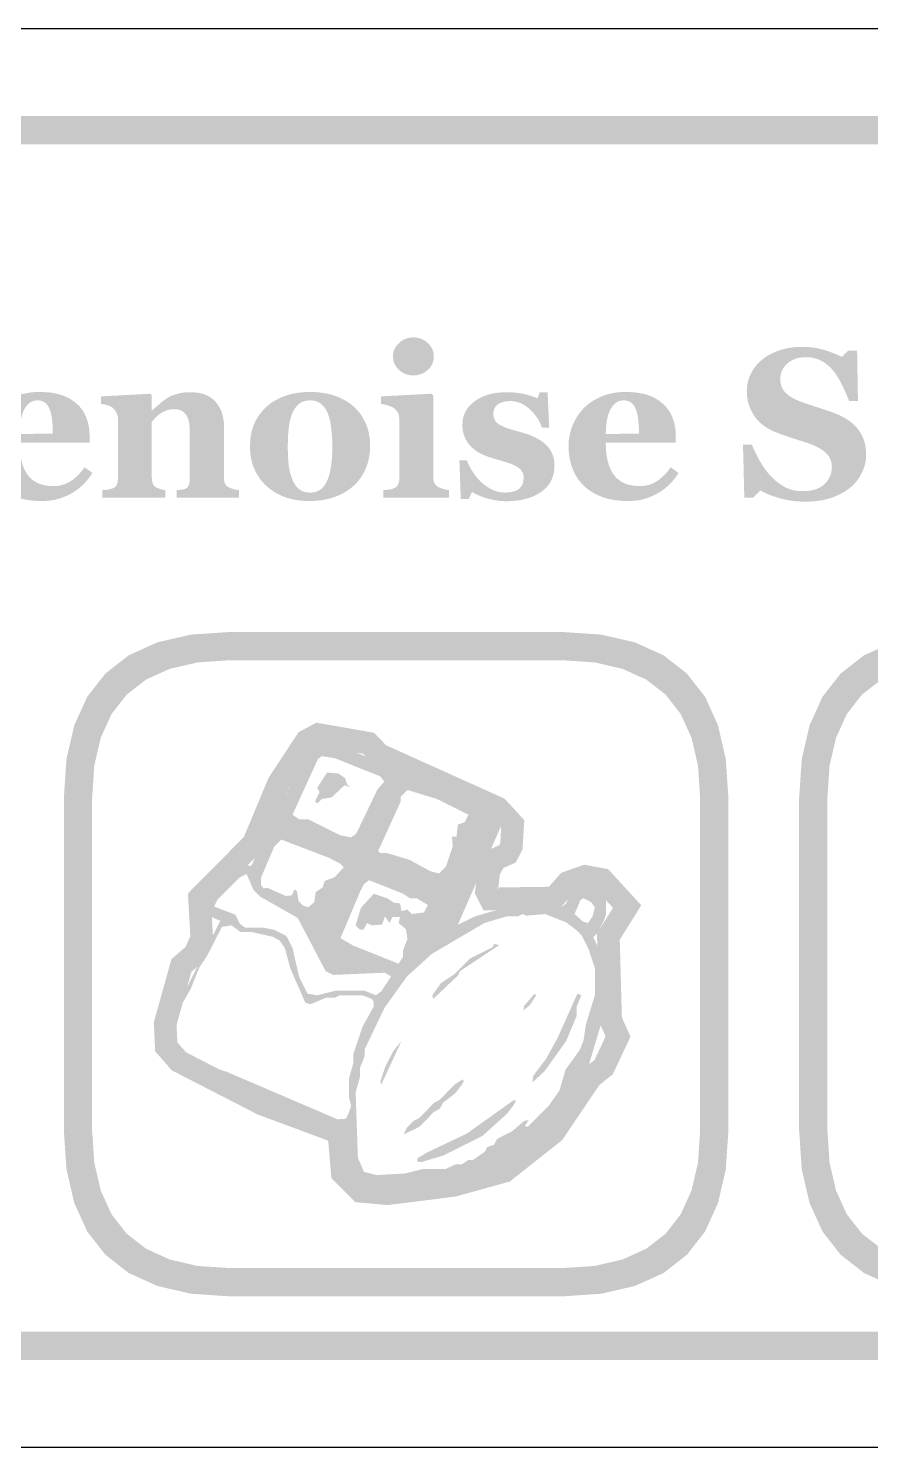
# Model space of a CAD drawing. Header units: millimetres. Extents: x 6 to 594, y 82 to 394.
# Drawn here: x 508.8 to 520.71, y 183.76 to 203.84 of the extents above; entities that cross this region are included whole.
import ezdxf

# ---------------------------------------------------------------- set-up
doc = ezdxf.new("R2010")
doc.units = ezdxf.units.MM
doc.layers.add('CUT', color=1, linetype='Continuous')
doc.layers.add('RASTER', color=7, linetype='Continuous')

msp = doc.modelspace()

# ---------------------------------------------------------------- hatches: boundary and pattern name
at = {"layer": 'RASTER'}
h = msp.add_hatch(color=7, dxfattribs=at)
h.paths.add_polyline_path([(483.2, 200.4), (483.234, 200.916), (483.338, 201.363), (483.509, 201.741), (483.75, 202.05), (484.059, 202.291), (484.438, 202.463), (484.884, 202.566), (485.4, 202.6), (542.6, 202.6), (543.116, 202.566), (543.563, 202.463), (543.941, 202.291), (544.25, 202.05), (544.491, 201.741), (544.662, 201.363), (544.766, 200.916), (544.8, 200.4), (544.8, 187.2), (544.766, 186.684), (544.662, 186.238), (544.491, 185.859), (544.25, 185.55), (543.941, 185.309), (543.563, 185.138), (543.116, 185.034), (542.6, 185), (485.4, 185), (484.884, 185.034), (484.438, 185.138), (484.059, 185.309), (483.75, 185.55), (483.509, 185.859), (483.338, 186.238), (483.234, 186.684), (483.2, 187.2)])
h.paths.add_polyline_path([(483.6, 200.4), (483.6, 187.2), (483.628, 186.778), (483.713, 186.413), (483.853, 186.103), (484.05, 185.85), (484.303, 185.653), (484.613, 185.513), (484.978, 185.428), (485.4, 185.4), (542.6, 185.4), (543.022, 185.428), (543.388, 185.513), (543.697, 185.653), (543.95, 185.85), (544.147, 186.103), (544.287, 186.413), (544.372, 186.778), (544.4, 187.2), (544.4, 200.4), (544.372, 200.822), (544.287, 201.188), (544.147, 201.497), (543.95, 201.75), (543.697, 201.947), (543.388, 202.088), (543.022, 202.172), (542.6, 202.2), (485.4, 202.2), (484.978, 202.172), (484.612, 202.088), (484.303, 201.947), (484.05, 201.75), (483.853, 201.497), (483.713, 201.188), (483.628, 200.822), (483.6, 200.4)])
h = msp.add_hatch(color=7, dxfattribs=at)
h.paths.add_polyline_path([(514.747, 197.2), (513.821, 197.2), (513.821, 197.307), (513.831, 197.308), (513.84, 197.308), (513.85, 197.309), (513.859, 197.31), (513.868, 197.311), (513.878, 197.312), (513.887, 197.313), (513.896, 197.314), (513.905, 197.315), (513.914, 197.317), (513.922, 197.318), (513.93, 197.32), (513.938, 197.322), (513.945, 197.324), (513.952, 197.326), (513.959, 197.329), (513.97, 197.334), (513.981, 197.339), (513.99, 197.344), (513.999, 197.35), (514.007, 197.357), (514.014, 197.364), (514.02, 197.371), (514.025, 197.379), (514.029, 197.388), (514.033, 197.397), (514.037, 197.407), (514.039, 197.418), (514.041, 197.429), (514.043, 197.441), (514.044, 197.453), (514.044, 197.467), (514.044, 198.319), (514.044, 198.332), (514.042, 198.344), (514.041, 198.356), (514.038, 198.367), (514.035, 198.378), (514.031, 198.389), (514.026, 198.399), (514.021, 198.409), (514.014, 198.419), (514.008, 198.428), (514.001, 198.436), (513.994, 198.444), (513.987, 198.452), (513.979, 198.459), (513.971, 198.465), (513.962, 198.471), (513.955, 198.476), (513.947, 198.48), (513.938, 198.484), (513.929, 198.489), (513.918, 198.493), (513.907, 198.497), (513.895, 198.501), (513.882, 198.505), (513.869, 198.509), (513.856, 198.513), (513.843, 198.516), (513.831, 198.518), (513.819, 198.521), (513.807, 198.523), (513.796, 198.524), (513.785, 198.526), (513.785, 198.633), (514.502, 198.671), (514.524, 198.649), (514.524, 197.486), (514.525, 197.473), (514.526, 197.461), (514.528, 197.449), (514.53, 197.438), (514.533, 197.428), (514.537, 197.417), (514.541, 197.408), (514.546, 197.398), (514.552, 197.39), (514.559, 197.382), (514.566, 197.374), (514.573, 197.367), (514.581, 197.361), (514.59, 197.355), (514.599, 197.35), (514.609, 197.345), (514.617, 197.342), (514.624, 197.339), (514.632, 197.336), (514.64, 197.333), (514.648, 197.33), (514.657, 197.327), (514.665, 197.324), (514.674, 197.322), (514.683, 197.319), (514.692, 197.317), (514.701, 197.315), (514.71, 197.313), (514.719, 197.311), (514.728, 197.309), (514.738, 197.308), (514.747, 197.307)])
h.paths.add_polyline_path([(514.533, 199.198), (514.532, 199.171), (514.528, 199.144), (514.521, 199.119), (514.512, 199.095), (514.5, 199.072), (514.485, 199.05), (514.468, 199.028), (514.448, 199.008), (514.426, 198.99), (514.403, 198.974), (514.379, 198.961), (514.354, 198.95), (514.328, 198.941), (514.301, 198.935), (514.273, 198.931), (514.245, 198.93), (514.215, 198.931), (514.187, 198.935), (514.16, 198.941), (514.134, 198.95), (514.109, 198.961), (514.085, 198.974), (514.062, 198.99), (514.04, 199.008), (514.02, 199.028), (514.003, 199.05), (513.988, 199.072), (513.976, 199.095), (513.967, 199.119), (513.96, 199.144), (513.956, 199.171), (513.955, 199.198), (513.956, 199.225), (513.96, 199.252), (513.967, 199.277), (513.976, 199.301), (513.988, 199.325), (514.003, 199.347), (514.02, 199.368), (514.04, 199.388), (514.062, 199.407), (514.085, 199.423), (514.109, 199.437), (514.134, 199.448), (514.16, 199.456), (514.187, 199.463), (514.215, 199.466), (514.245, 199.468), (514.274, 199.466), (514.302, 199.463), (514.329, 199.456), (514.355, 199.448), (514.38, 199.437), (514.404, 199.423), (514.426, 199.407), (514.448, 199.388), (514.468, 199.368), (514.485, 199.347), (514.5, 199.325), (514.512, 199.301), (514.521, 199.277), (514.528, 199.252), (514.532, 199.225), (514.533, 199.198)])
for points in [[(519.785, 197.144), (519.737, 197.145), (519.691, 197.147), (519.645, 197.151), (519.601, 197.156), (519.557, 197.163), (519.513, 197.171), (519.471, 197.18), (519.429, 197.191), (519.389, 197.203), (519.35, 197.216), (519.313, 197.229), (519.277, 197.242), (519.243, 197.257), (519.211, 197.271), (519.18, 197.287), (519.15, 197.303), (519.049, 197.2), (518.925, 197.2), (518.906, 197.951), (519.032, 197.951), (519.043, 197.925), (519.054, 197.897), (519.067, 197.87), (519.08, 197.842), (519.094, 197.813), (519.109, 197.784), (519.124, 197.755), (519.14, 197.726), (519.157, 197.697), (519.174, 197.668), (519.192, 197.64), (519.211, 197.613), (519.231, 197.587), (519.251, 197.562), (519.271, 197.537), (519.292, 197.513), (519.315, 197.49), (519.338, 197.467), (519.362, 197.445), (519.387, 197.424), (519.412, 197.405), (519.438, 197.387), (519.465, 197.37), (519.492, 197.354), (519.521, 197.339), (519.55, 197.327), (519.581, 197.316), (519.612, 197.308), (519.645, 197.301), (519.679, 197.296), (519.715, 197.293), (519.751, 197.292), (519.799, 197.294), (519.845, 197.298), (519.887, 197.306), (519.927, 197.317), (519.964, 197.33), (519.997, 197.347), (520.028, 197.367), (520.056, 197.39), (520.081, 197.415), (520.103, 197.442), (520.121, 197.47), (520.136, 197.5), (520.148, 197.531), (520.156, 197.564), (520.161, 197.599), (520.163, 197.635), (520.161, 197.665), (520.157, 197.693), (520.15, 197.721), (520.14, 197.747), (520.127, 197.772), (520.112, 197.796), (520.094, 197.818), (520.073, 197.839), (520.048, 197.86), (520.021, 197.879), (519.991, 197.898), (519.958, 197.916), (519.921, 197.934), (519.882, 197.951), (519.839, 197.967), (519.793, 197.982), (519.763, 197.992), (519.733, 198.002), (519.704, 198.011), (519.675, 198.02), (519.647, 198.029), (519.62, 198.038), (519.593, 198.047), (519.567, 198.055), (519.542, 198.064), (519.516, 198.072), (519.491, 198.081), (519.467, 198.09), (519.443, 198.098), (519.419, 198.107), (519.396, 198.116), (519.373, 198.124), (519.322, 198.146), (519.275, 198.171), (519.231, 198.197), (519.19, 198.226), (519.153, 198.257), (519.119, 198.29), (519.089, 198.325), (519.062, 198.363), (519.038, 198.402), (519.017, 198.443), (519, 198.485), (518.985, 198.528), (518.974, 198.571), (518.966, 198.617), (518.962, 198.663), (518.96, 198.71), (518.961, 198.741), (518.963, 198.77), (518.967, 198.8), (518.973, 198.829), (518.981, 198.859), (518.99, 198.887), (519, 198.916), (519.013, 198.944), (519.027, 198.972), (519.042, 198.999), (519.059, 199.025), (519.078, 199.05), (519.097, 199.075), (519.119, 199.099), (519.142, 199.123), (519.167, 199.145), (519.192, 199.166), (519.218, 199.185), (519.247, 199.204), (519.277, 199.221), (519.309, 199.238), (519.342, 199.253), (519.377, 199.268), (519.414, 199.282), (519.452, 199.294), (519.491, 199.305), (519.531, 199.314), (519.572, 199.321), (519.613, 199.327), (519.655, 199.331), (519.698, 199.333), (519.742, 199.334), (519.785, 199.334), (519.827, 199.331), (519.869, 199.328), (519.91, 199.322), (519.95, 199.316), (519.989, 199.307), (520.028, 199.298), (520.066, 199.287), (520.103, 199.275), (520.137, 199.263), (520.17, 199.251), (520.201, 199.239), (520.229, 199.227), (520.256, 199.215), (520.281, 199.203), (520.303, 199.191), (520.393, 199.279), (520.52, 199.279), (520.532, 198.57), (520.406, 198.57), (520.395, 198.598), (520.383, 198.627), (520.371, 198.656), (520.358, 198.685), (520.345, 198.714), (520.331, 198.744), (520.317, 198.774), (520.302, 198.803), (520.288, 198.832), (520.272, 198.86), (520.257, 198.887), (520.242, 198.913), (520.226, 198.937), (520.21, 198.96), (520.194, 198.981), (520.177, 199.002), (520.159, 199.022), (520.14, 199.042), (520.12, 199.061), (520.1, 199.078), (520.079, 199.095), (520.057, 199.11), (520.035, 199.124), (520.012, 199.137), (519.988, 199.149), (519.963, 199.159), (519.937, 199.168), (519.91, 199.175), (519.882, 199.181), (519.853, 199.185), (519.823, 199.187), (519.792, 199.188), (519.753, 199.186), (519.717, 199.182), (519.681, 199.175), (519.648, 199.165), (519.617, 199.153), (519.587, 199.138), (519.559, 199.119), (519.533, 199.098), (519.51, 199.075), (519.49, 199.051), (519.472, 199.025), (519.458, 198.998), (519.447, 198.97), (519.439, 198.941), (519.435, 198.91), (519.433, 198.877), (519.434, 198.847), (519.439, 198.818), (519.445, 198.79), (519.455, 198.764), (519.467, 198.739), (519.482, 198.716), (519.5, 198.694), (519.52, 198.674), (519.544, 198.654), (519.57, 198.635), (519.599, 198.617), (519.632, 198.599), (519.667, 198.582), (519.706, 198.566), (519.747, 198.55), (519.792, 198.534), (519.819, 198.525), (519.846, 198.516), (519.874, 198.507), (519.901, 198.498), (519.929, 198.489), (519.957, 198.48), (519.985, 198.47), (520.013, 198.461), (520.041, 198.452), (520.068, 198.443), (520.094, 198.434), (520.12, 198.425), (520.144, 198.417), (520.168, 198.408), (520.192, 198.399), (520.214, 198.391), (520.265, 198.369), (520.314, 198.346), (520.359, 198.321), (520.401, 198.293), (520.44, 198.264), (520.475, 198.233), (520.508, 198.2), (520.537, 198.165), (520.563, 198.127), (520.585, 198.088), (520.604, 198.047), (520.62, 198.003), (520.632, 197.957), (520.641, 197.909), (520.646, 197.859), (520.647, 197.806), (520.646, 197.773), (520.644, 197.74), (520.639, 197.707), (520.632, 197.674), (520.623, 197.641), (520.612, 197.609), (520.599, 197.577), (520.584, 197.546), (520.568, 197.515), (520.55, 197.485), (520.531, 197.457), (520.51, 197.43), (520.489, 197.405), (520.465, 197.381), (520.441, 197.358), (520.415, 197.336), (520.385, 197.314), (520.354, 197.293), (520.322, 197.273), (520.288, 197.255), (520.254, 197.237), (520.218, 197.222), (520.181, 197.207), (520.144, 197.194), (520.104, 197.182), (520.063, 197.172), (520.021, 197.164), (519.977, 197.157), (519.931, 197.151), (519.884, 197.147), (519.835, 197.145), (519.785, 197.144)], [(511.778, 197.2), (510.896, 197.2), (510.896, 197.307), (510.903, 197.308), (510.911, 197.308), (510.919, 197.309), (510.927, 197.31), (510.935, 197.311), (510.944, 197.312), (510.954, 197.313), (510.963, 197.314), (510.973, 197.315), (510.982, 197.317), (510.99, 197.318), (510.998, 197.32), (511.005, 197.322), (511.012, 197.324), (511.018, 197.326), (511.023, 197.329), (511.031, 197.333), (511.038, 197.338), (511.044, 197.343), (511.05, 197.349), (511.055, 197.355), (511.06, 197.361), (511.064, 197.368), (511.067, 197.376), (511.07, 197.384), (511.073, 197.393), (511.075, 197.403), (511.077, 197.414), (511.079, 197.426), (511.08, 197.438), (511.08, 197.452), (511.081, 197.467), (511.081, 198.152), (511.08, 198.188), (511.077, 198.222), (511.073, 198.254), (511.067, 198.283), (511.059, 198.31), (511.05, 198.335), (511.039, 198.357), (511.026, 198.377), (511.011, 198.395), (510.995, 198.41), (510.977, 198.423), (510.958, 198.434), (510.937, 198.442), (510.914, 198.448), (510.89, 198.451), (510.864, 198.452), (510.849, 198.452), (510.835, 198.451), (510.821, 198.45), (510.807, 198.448), (510.794, 198.446), (510.78, 198.443), (510.767, 198.439), (510.755, 198.435), (510.742, 198.43), (510.73, 198.425), (510.717, 198.419), (510.705, 198.413), (510.692, 198.407), (510.68, 198.399), (510.668, 198.392), (510.656, 198.384), (510.645, 198.376), (510.636, 198.369), (510.626, 198.361), (510.617, 198.354), (510.609, 198.346), (510.602, 198.339), (510.594, 198.331), (510.588, 198.324), (510.581, 198.316), (510.575, 198.309), (510.57, 198.301), (510.564, 198.295), (510.559, 198.288), (510.554, 198.282), (510.549, 198.275), (510.544, 198.269), (510.544, 197.483), (510.545, 197.47), (510.545, 197.458), (510.546, 197.447), (510.548, 197.436), (510.55, 197.425), (510.553, 197.415), (510.556, 197.406), (510.559, 197.397), (510.563, 197.389), (510.568, 197.381), (510.573, 197.374), (510.578, 197.367), (510.585, 197.361), (510.592, 197.355), (510.599, 197.35), (510.607, 197.345), (510.613, 197.342), (510.62, 197.339), (510.627, 197.336), (510.634, 197.333), (510.641, 197.33), (510.649, 197.327), (510.657, 197.324), (510.666, 197.322), (510.675, 197.319), (510.684, 197.317), (510.692, 197.315), (510.701, 197.313), (510.709, 197.311), (510.718, 197.309), (510.726, 197.308), (510.735, 197.307), (510.735, 197.2), (509.844, 197.2), (509.844, 197.307), (509.853, 197.308), (509.863, 197.309), (509.872, 197.309), (509.881, 197.31), (509.89, 197.311), (509.9, 197.313), (509.909, 197.314), (509.918, 197.315), (509.927, 197.316), (509.936, 197.318), (509.945, 197.319), (509.953, 197.321), (509.961, 197.323), (509.968, 197.325), (509.975, 197.327), (509.982, 197.329), (509.993, 197.333), (510.004, 197.338), (510.013, 197.343), (510.021, 197.349), (510.029, 197.356), (510.036, 197.363), (510.042, 197.371), (510.046, 197.379), (510.051, 197.387), (510.054, 197.397), (510.057, 197.407), (510.06, 197.418), (510.061, 197.429), (510.063, 197.441), (510.064, 197.453), (510.064, 197.467), (510.064, 198.319), (510.064, 198.33), (510.063, 198.342), (510.061, 198.353), (510.058, 198.364), (510.055, 198.375), (510.051, 198.386), (510.046, 198.397), (510.041, 198.408), (510.034, 198.419), (510.028, 198.429), (510.021, 198.439), (510.013, 198.448), (510.006, 198.457), (509.997, 198.465), (509.988, 198.473), (509.979, 198.48), (509.972, 198.485), (509.965, 198.489), (509.957, 198.493), (509.949, 198.496), (509.941, 198.5), (509.932, 198.503), (509.922, 198.507), (509.912, 198.51), (509.902, 198.512), (509.892, 198.515), (509.881, 198.517), (509.87, 198.519), (509.859, 198.521), (509.847, 198.523), (509.836, 198.524), (509.824, 198.526), (509.824, 198.633), (510.522, 198.671), (510.544, 198.649), (510.544, 198.436), (510.55, 198.436), (510.561, 198.446), (510.572, 198.456), (510.584, 198.466), (510.596, 198.477), (510.608, 198.488), (510.622, 198.499), (510.636, 198.512), (510.65, 198.524), (510.664, 198.537), (510.679, 198.549), (510.693, 198.56), (510.706, 198.571), (510.72, 198.581), (510.733, 198.59), (510.746, 198.599), (510.758, 198.608), (510.772, 198.616), (510.788, 198.625), (510.804, 198.633), (510.821, 198.64), (510.839, 198.648), (510.859, 198.655), (510.879, 198.661), (510.9, 198.668), (510.923, 198.674), (510.945, 198.679), (510.968, 198.683), (510.991, 198.686), (511.015, 198.689), (511.039, 198.691), (511.063, 198.692), (511.088, 198.693), (511.146, 198.691), (511.2, 198.684), (511.25, 198.674), (511.297, 198.659), (511.34, 198.64), (511.379, 198.616), (511.414, 198.589), (511.446, 198.557), (511.474, 198.522), (511.498, 198.484), (511.519, 198.443), (511.536, 198.4), (511.549, 198.353), (511.558, 198.304), (511.564, 198.252), (511.565, 198.198), (511.565, 197.48), (511.566, 197.467), (511.566, 197.454), (511.568, 197.442), (511.569, 197.431), (511.572, 197.421), (511.574, 197.411), (511.578, 197.402), (511.582, 197.393), (511.586, 197.386), (511.591, 197.378), (511.598, 197.371), (511.605, 197.364), (511.613, 197.358), (511.621, 197.352), (511.631, 197.347), (511.642, 197.342), (511.648, 197.34), (511.654, 197.337), (511.661, 197.334), (511.668, 197.332), (511.675, 197.329), (511.683, 197.327), (511.691, 197.324), (511.699, 197.322), (511.708, 197.319), (511.717, 197.317), (511.727, 197.315), (511.736, 197.313), (511.746, 197.311), (511.756, 197.309), (511.767, 197.308), (511.778, 197.307)], [(515.56, 197.15), (515.525, 197.151), (515.489, 197.153), (515.454, 197.156), (515.42, 197.161), (515.385, 197.167), (515.351, 197.174), (515.316, 197.182), (515.282, 197.192), (515.25, 197.202), (515.219, 197.213), (515.189, 197.224), (515.162, 197.235), (515.137, 197.246), (515.113, 197.257), (515.092, 197.269), (515.072, 197.281), (515.028, 197.181), (514.914, 197.181), (514.895, 197.727), (515.002, 197.727), (515.008, 197.711), (515.015, 197.693), (515.023, 197.676), (515.031, 197.657), (515.041, 197.638), (515.051, 197.619), (515.063, 197.599), (515.075, 197.579), (515.088, 197.558), (515.102, 197.538), (515.116, 197.519), (515.13, 197.5), (515.145, 197.482), (515.16, 197.464), (515.176, 197.447), (515.192, 197.43), (515.21, 197.414), (515.228, 197.398), (515.247, 197.383), (515.266, 197.369), (515.286, 197.356), (515.307, 197.343), (515.328, 197.33), (515.35, 197.319), (515.372, 197.308), (515.395, 197.299), (515.418, 197.291), (515.442, 197.285), (515.465, 197.28), (515.49, 197.276), (515.514, 197.274), (515.54, 197.273), (515.572, 197.274), (515.602, 197.276), (515.63, 197.281), (515.656, 197.286), (515.68, 197.294), (515.701, 197.302), (515.721, 197.313), (515.738, 197.325), (515.753, 197.339), (515.767, 197.355), (515.778, 197.372), (515.787, 197.391), (515.794, 197.412), (515.799, 197.435), (515.802, 197.459), (515.803, 197.486), (515.803, 197.5), (515.801, 197.514), (515.799, 197.527), (515.796, 197.539), (515.792, 197.551), (515.787, 197.562), (515.781, 197.572), (515.774, 197.582), (515.766, 197.592), (515.758, 197.601), (515.749, 197.609), (515.739, 197.618), (515.729, 197.626), (515.718, 197.634), (515.706, 197.641), (515.693, 197.648), (515.679, 197.655), (515.664, 197.662), (515.649, 197.669), (515.633, 197.675), (515.618, 197.681), (515.601, 197.687), (515.585, 197.693), (515.568, 197.698), (515.551, 197.703), (515.532, 197.709), (515.513, 197.715), (515.492, 197.721), (515.471, 197.727), (515.448, 197.734), (515.425, 197.741), (515.4, 197.748), (515.376, 197.755), (515.352, 197.763), (515.33, 197.77), (515.308, 197.777), (515.287, 197.785), (515.267, 197.792), (515.248, 197.8), (515.23, 197.807), (515.212, 197.815), (515.194, 197.824), (515.176, 197.835), (515.157, 197.846), (515.139, 197.858), (515.12, 197.872), (515.101, 197.886), (515.083, 197.902), (515.066, 197.916), (515.051, 197.932), (515.037, 197.948), (515.023, 197.965), (515.01, 197.982), (514.998, 198.001), (514.987, 198.02), (514.977, 198.039), (514.968, 198.06), (514.96, 198.082), (514.953, 198.104), (514.947, 198.128), (514.943, 198.152), (514.94, 198.178), (514.938, 198.204), (514.938, 198.231), (514.94, 198.282), (514.948, 198.33), (514.962, 198.375), (514.981, 198.418), (515.005, 198.459), (515.035, 198.497), (515.07, 198.532), (515.111, 198.565), (515.156, 198.595), (515.205, 198.621), (515.256, 198.643), (515.312, 198.661), (515.37, 198.675), (515.432, 198.685), (515.497, 198.691), (515.566, 198.693), (515.599, 198.692), (515.631, 198.691), (515.663, 198.689), (515.694, 198.686), (515.724, 198.682), (515.754, 198.677), (515.783, 198.672), (515.811, 198.666), (515.839, 198.659), (515.865, 198.652), (515.89, 198.645), (515.914, 198.637), (515.937, 198.63), (515.959, 198.622), (515.98, 198.614), (516, 198.606), (516.03, 198.693), (516.142, 198.693), (516.165, 198.193), (516.061, 198.193), (516.047, 198.231), (516.031, 198.267), (516.012, 198.302), (515.991, 198.335), (515.968, 198.367), (515.943, 198.398), (515.915, 198.428), (515.885, 198.456), (515.854, 198.482), (515.822, 198.504), (515.789, 198.523), (515.756, 198.539), (515.722, 198.551), (515.688, 198.56), (515.653, 198.565), (515.617, 198.567), (515.59, 198.566), (515.564, 198.564), (515.539, 198.56), (515.516, 198.555), (515.495, 198.548), (515.475, 198.54), (515.457, 198.531), (515.44, 198.52), (515.425, 198.508), (515.412, 198.494), (515.401, 198.48), (515.392, 198.464), (515.385, 198.447), (515.38, 198.429), (515.376, 198.41), (515.375, 198.389), (515.377, 198.363), (515.381, 198.338), (515.389, 198.315), (515.399, 198.294), (515.412, 198.274), (515.429, 198.257), (515.448, 198.242), (515.47, 198.228), (515.495, 198.216), (515.522, 198.204), (515.551, 198.192), (515.583, 198.18), (515.618, 198.168), (515.654, 198.157), (515.693, 198.146), (515.734, 198.135), (515.798, 198.117), (515.857, 198.098), (515.911, 198.077), (515.961, 198.055), (516.007, 198.031), (516.049, 198.006), (516.086, 197.979), (516.118, 197.951), (516.147, 197.921), (516.171, 197.889), (516.192, 197.854), (516.209, 197.818), (516.223, 197.78), (516.232, 197.74), (516.238, 197.698), (516.24, 197.654), (516.237, 197.596), (516.228, 197.541), (516.213, 197.489), (516.193, 197.441), (516.166, 197.396), (516.134, 197.355), (516.096, 197.317), (516.052, 197.282), (516.003, 197.251), (515.95, 197.224), (515.894, 197.202), (515.835, 197.183), (515.771, 197.169), (515.704, 197.158), (515.634, 197.152), (515.56, 197.15)]]:
    msp.add_hatch(color=7, dxfattribs=at).paths.add_polyline_path(points)
h = msp.add_hatch(color=7, dxfattribs=at)
h.paths.add_polyline_path([(509.704, 197.55), (509.69, 197.529), (509.677, 197.509), (509.662, 197.489), (509.647, 197.469), (509.631, 197.449), (509.615, 197.43), (509.598, 197.411), (509.58, 197.393), (509.561, 197.374), (509.542, 197.357), (509.523, 197.34), (509.502, 197.324), (509.481, 197.308), (509.46, 197.294), (509.438, 197.279), (509.415, 197.266), (509.39, 197.252), (509.366, 197.24), (509.341, 197.228), (509.316, 197.217), (509.292, 197.207), (509.267, 197.198), (509.242, 197.189), (509.217, 197.182), (509.191, 197.175), (509.165, 197.169), (509.137, 197.164), (509.109, 197.16), (509.079, 197.157), (509.049, 197.155), (509.018, 197.154), (508.986, 197.153), (508.933, 197.154), (508.881, 197.157), (508.832, 197.162), (508.784, 197.169), (508.738, 197.177), (508.694, 197.188), (508.652, 197.2), (508.612, 197.215), (508.573, 197.231), (508.536, 197.248), (508.501, 197.267), (508.468, 197.287), (508.436, 197.308), (508.406, 197.331), (508.378, 197.355), (508.352, 197.38), (508.327, 197.407), (508.304, 197.435), (508.282, 197.463), (508.262, 197.494), (508.244, 197.525), (508.227, 197.557), (508.212, 197.591), (508.198, 197.626), (508.187, 197.661), (508.176, 197.698), (508.168, 197.735), (508.161, 197.773), (508.155, 197.812), (508.151, 197.851), (508.149, 197.891), (508.148, 197.932), (508.149, 197.97), (508.151, 198.006), (508.156, 198.043), (508.162, 198.079), (508.169, 198.114), (508.179, 198.15), (508.19, 198.184), (508.203, 198.219), (508.217, 198.253), (508.233, 198.285), (508.251, 198.317), (508.269, 198.348), (508.29, 198.378), (508.311, 198.407), (508.334, 198.435), (508.359, 198.463), (508.385, 198.488), (508.412, 198.512), (508.441, 198.535), (508.471, 198.557), (508.504, 198.577), (508.538, 198.596), (508.573, 198.614), (508.61, 198.631), (508.649, 198.646), (508.688, 198.659), (508.729, 198.67), (508.771, 198.679), (508.814, 198.687), (508.858, 198.692), (508.903, 198.695), (508.949, 198.696), (508.999, 198.695), (509.047, 198.692), (509.093, 198.689), (509.136, 198.683), (509.177, 198.676), (509.216, 198.668), (509.252, 198.657), (509.286, 198.646), (509.318, 198.633), (509.349, 198.619), (509.379, 198.603), (509.407, 198.586), (509.433, 198.569), (509.458, 198.55), (509.482, 198.529), (509.504, 198.508), (509.525, 198.487), (509.543, 198.464), (509.561, 198.441), (509.577, 198.417), (509.591, 198.392), (509.604, 198.366), (509.616, 198.339), (509.626, 198.311), (509.635, 198.283), (509.643, 198.254), (509.649, 198.224), (509.655, 198.195), (509.659, 198.165), (509.662, 198.135), (509.663, 198.104), (509.664, 198.073), (509.664, 197.978), (508.674, 197.978), (508.676, 197.905), (508.681, 197.837), (508.69, 197.773), (508.703, 197.713), (508.719, 197.659), (508.739, 197.608), (508.762, 197.562), (508.79, 197.521), (508.821, 197.484), (508.856, 197.452), (508.896, 197.425), (508.939, 197.403), (508.987, 197.386), (509.04, 197.374), (509.096, 197.367), (509.157, 197.364), (509.191, 197.365), (509.224, 197.369), (509.257, 197.375), (509.288, 197.383), (509.318, 197.394), (509.348, 197.406), (509.377, 197.422), (509.405, 197.44), (509.432, 197.459), (509.458, 197.48), (509.483, 197.502), (509.507, 197.525), (509.53, 197.55), (509.551, 197.575), (509.572, 197.602), (509.592, 197.631)])
h.paths.add_polyline_path([(509.144, 198.107), (509.144, 198.129), (509.143, 198.151), (509.143, 198.173), (509.142, 198.196), (509.141, 198.218), (509.139, 198.241), (509.137, 198.264), (509.135, 198.287), (509.133, 198.309), (509.13, 198.331), (509.127, 198.351), (509.123, 198.371), (509.119, 198.389), (509.115, 198.406), (509.11, 198.423), (509.104, 198.438), (509.098, 198.454), (509.091, 198.47), (509.083, 198.485), (509.075, 198.498), (509.066, 198.511), (509.057, 198.522), (509.047, 198.532), (509.036, 198.542), (509.025, 198.55), (509.013, 198.557), (509.001, 198.563), (508.987, 198.568), (508.973, 198.572), (508.959, 198.575), (508.943, 198.576), (508.927, 198.577), (508.9, 198.575), (508.874, 198.57), (508.849, 198.561), (508.826, 198.548), (508.804, 198.532), (508.784, 198.513), (508.765, 198.489), (508.747, 198.463), (508.731, 198.432), (508.717, 198.397), (508.705, 198.358), (508.695, 198.315), (508.687, 198.268), (508.681, 198.216), (508.676, 198.161), (508.674, 198.101)])
h = msp.add_hatch(color=7, dxfattribs=at)
h.paths.add_polyline_path([(513.41, 198.48), (513.436, 198.454), (513.461, 198.427), (513.484, 198.399), (513.505, 198.369), (513.525, 198.338), (513.543, 198.306), (513.56, 198.273), (513.575, 198.239), (513.589, 198.203), (513.6, 198.167), (513.61, 198.13), (513.618, 198.092), (513.624, 198.054), (513.629, 198.014), (513.631, 197.975), (513.632, 197.934), (513.631, 197.894), (513.629, 197.854), (513.624, 197.815), (513.618, 197.776), (513.61, 197.738), (513.601, 197.7), (513.589, 197.663), (513.576, 197.627), (513.561, 197.592), (513.544, 197.557), (513.526, 197.525), (513.507, 197.493), (513.485, 197.463), (513.462, 197.434), (513.437, 197.406), (513.411, 197.38), (513.382, 197.354), (513.35, 197.328), (513.318, 197.305), (513.284, 197.283), (513.249, 197.263), (513.212, 197.244), (513.174, 197.227), (513.135, 197.212), (513.094, 197.198), (513.052, 197.186), (513.008, 197.176), (512.963, 197.168), (512.916, 197.161), (512.868, 197.157), (512.819, 197.154), (512.768, 197.153), (512.724, 197.154), (512.68, 197.156), (512.638, 197.16), (512.596, 197.166), (512.556, 197.173), (512.516, 197.182), (512.477, 197.192), (512.439, 197.204), (512.402, 197.218), (512.366, 197.233), (512.331, 197.25), (512.298, 197.268), (512.265, 197.289), (512.233, 197.31), (512.203, 197.333), (512.173, 197.358), (512.146, 197.383), (512.121, 197.41), (512.096, 197.438), (512.074, 197.468), (512.052, 197.499), (512.033, 197.531), (512.014, 197.565), (511.998, 197.601), (511.982, 197.637), (511.969, 197.675), (511.958, 197.714), (511.949, 197.754), (511.942, 197.794), (511.937, 197.836), (511.934, 197.879), (511.933, 197.924), (511.934, 197.967), (511.937, 198.009), (511.941, 198.05), (511.947, 198.09), (511.955, 198.128), (511.965, 198.165), (511.976, 198.202), (511.99, 198.236), (512.004, 198.27), (512.021, 198.303), (512.04, 198.335), (512.06, 198.366), (512.082, 198.396), (512.106, 198.425), (512.131, 198.453), (512.159, 198.48), (512.187, 198.505), (512.216, 198.529), (512.247, 198.551), (512.28, 198.571), (512.314, 198.59), (512.35, 198.608), (512.387, 198.624), (512.426, 198.639), (512.466, 198.652), (512.508, 198.664), (512.55, 198.674), (512.594, 198.682), (512.639, 198.688), (512.685, 198.692), (512.733, 198.695), (512.781, 198.696), (512.832, 198.695), (512.881, 198.692), (512.928, 198.688), (512.974, 198.682), (513.018, 198.674), (513.061, 198.664), (513.103, 198.652), (513.142, 198.639), (513.181, 198.624), (513.218, 198.608), (513.253, 198.59), (513.287, 198.571), (513.32, 198.551), (513.351, 198.529), (513.381, 198.505), (513.41, 198.48)])
h.paths.add_polyline_path([(513.035, 197.465), (513.042, 197.486), (513.05, 197.508), (513.056, 197.532), (513.063, 197.556), (513.068, 197.581), (513.074, 197.608), (513.078, 197.636), (513.082, 197.664), (513.086, 197.694), (513.089, 197.725), (513.092, 197.758), (513.094, 197.791), (513.095, 197.826), (513.097, 197.862), (513.097, 197.899), (513.098, 197.937), (513.097, 197.963), (513.097, 197.99), (513.096, 198.018), (513.094, 198.047), (513.092, 198.076), (513.089, 198.107), (513.086, 198.139), (513.083, 198.171), (513.079, 198.203), (513.075, 198.234), (513.07, 198.262), (513.065, 198.289), (513.059, 198.314), (513.053, 198.338), (513.046, 198.359), (513.039, 198.379), (513.03, 198.402), (513.02, 198.423), (513.009, 198.443), (512.997, 198.462), (512.985, 198.479), (512.971, 198.495), (512.957, 198.51), (512.942, 198.524), (512.926, 198.537), (512.908, 198.547), (512.89, 198.556), (512.871, 198.564), (512.851, 198.57), (512.83, 198.574), (512.807, 198.576), (512.784, 198.577), (512.759, 198.576), (512.735, 198.573), (512.712, 198.569), (512.691, 198.563), (512.67, 198.555), (512.652, 198.545), (512.634, 198.533), (512.618, 198.52), (512.603, 198.505), (512.589, 198.489), (512.575, 198.472), (512.563, 198.454), (512.551, 198.435), (512.541, 198.415), (512.531, 198.394), (512.522, 198.372), (512.515, 198.351), (512.508, 198.328), (512.502, 198.305), (512.496, 198.281), (512.491, 198.256), (512.487, 198.231), (512.483, 198.204), (512.479, 198.176), (512.477, 198.148), (512.474, 198.12), (512.472, 198.091), (512.471, 198.062), (512.469, 198.033), (512.469, 198.003), (512.468, 197.973), (512.468, 197.943), (512.468, 197.904), (512.468, 197.866), (512.469, 197.831), (512.47, 197.797), (512.472, 197.765), (512.474, 197.734), (512.476, 197.705), (512.478, 197.678), (512.481, 197.652), (512.485, 197.626), (512.49, 197.6), (512.496, 197.573), (512.502, 197.547), (512.51, 197.521), (512.518, 197.494), (512.528, 197.468), (512.537, 197.446), (512.547, 197.425), (512.557, 197.405), (512.569, 197.387), (512.581, 197.369), (512.595, 197.353), (512.609, 197.338), (512.625, 197.325), (512.641, 197.312), (512.658, 197.301), (512.676, 197.292), (512.696, 197.285), (512.716, 197.279), (512.738, 197.275), (512.761, 197.273), (512.784, 197.272), (512.806, 197.273), (512.827, 197.275), (512.847, 197.279), (512.866, 197.284), (512.884, 197.291), (512.902, 197.299), (512.919, 197.309), (512.935, 197.321), (512.95, 197.334), (512.965, 197.348), (512.979, 197.364), (512.991, 197.381), (513.003, 197.4), (513.015, 197.42), (513.025, 197.442), (513.035, 197.465)])
h = msp.add_hatch(color=7, dxfattribs=at)
h.paths.add_polyline_path([(517.995, 197.55), (517.981, 197.529), (517.968, 197.509), (517.953, 197.489), (517.938, 197.469), (517.922, 197.449), (517.906, 197.43), (517.889, 197.411), (517.871, 197.393), (517.852, 197.374), (517.833, 197.357), (517.814, 197.34), (517.793, 197.324), (517.772, 197.308), (517.751, 197.294), (517.729, 197.279), (517.706, 197.266), (517.681, 197.252), (517.657, 197.24), (517.632, 197.228), (517.607, 197.217), (517.583, 197.207), (517.558, 197.198), (517.533, 197.189), (517.508, 197.182), (517.482, 197.175), (517.456, 197.169), (517.428, 197.164), (517.4, 197.16), (517.37, 197.157), (517.34, 197.155), (517.309, 197.154), (517.277, 197.153), (517.224, 197.154), (517.172, 197.157), (517.123, 197.162), (517.075, 197.169), (517.029, 197.177), (516.985, 197.188), (516.943, 197.2), (516.903, 197.215), (516.864, 197.231), (516.827, 197.248), (516.792, 197.267), (516.759, 197.287), (516.727, 197.308), (516.697, 197.331), (516.669, 197.355), (516.643, 197.38), (516.618, 197.407), (516.595, 197.435), (516.573, 197.463), (516.553, 197.494), (516.535, 197.525), (516.518, 197.557), (516.503, 197.591), (516.49, 197.626), (516.478, 197.661), (516.467, 197.698), (516.459, 197.735), (516.452, 197.773), (516.446, 197.812), (516.442, 197.851), (516.44, 197.891), (516.439, 197.932), (516.44, 197.97), (516.442, 198.006), (516.447, 198.043), (516.453, 198.079), (516.46, 198.114), (516.47, 198.15), (516.481, 198.184), (516.494, 198.219), (516.508, 198.253), (516.524, 198.285), (516.542, 198.317), (516.56, 198.348), (516.581, 198.378), (516.602, 198.407), (516.625, 198.435), (516.65, 198.463), (516.676, 198.488), (516.703, 198.512), (516.732, 198.535), (516.763, 198.557), (516.795, 198.577), (516.829, 198.596), (516.864, 198.614), (516.901, 198.631), (516.94, 198.646), (516.979, 198.659), (517.02, 198.67), (517.062, 198.679), (517.105, 198.687), (517.149, 198.692), (517.194, 198.695), (517.24, 198.696), (517.29, 198.695), (517.338, 198.692), (517.384, 198.689), (517.427, 198.683), (517.468, 198.676), (517.507, 198.668), (517.543, 198.657), (517.577, 198.646), (517.609, 198.633), (517.64, 198.619), (517.67, 198.603), (517.698, 198.586), (517.724, 198.569), (517.749, 198.55), (517.773, 198.529), (517.795, 198.508), (517.816, 198.487), (517.834, 198.464), (517.852, 198.441), (517.868, 198.417), (517.882, 198.392), (517.895, 198.366), (517.907, 198.339), (517.917, 198.311), (517.926, 198.283), (517.934, 198.254), (517.94, 198.224), (517.946, 198.195), (517.95, 198.165), (517.953, 198.135), (517.954, 198.104), (517.955, 198.073), (517.955, 197.978), (516.965, 197.978), (516.967, 197.905), (516.972, 197.837), (516.981, 197.773), (516.994, 197.713), (517.01, 197.659), (517.03, 197.608), (517.053, 197.562), (517.081, 197.521), (517.112, 197.484), (517.147, 197.452), (517.187, 197.425), (517.23, 197.403), (517.278, 197.386), (517.331, 197.374), (517.387, 197.367), (517.448, 197.364), (517.482, 197.365), (517.515, 197.369), (517.548, 197.375), (517.579, 197.383), (517.609, 197.394), (517.639, 197.406), (517.668, 197.422), (517.696, 197.44), (517.723, 197.459), (517.749, 197.48), (517.774, 197.502), (517.798, 197.525), (517.821, 197.55), (517.842, 197.575), (517.863, 197.602), (517.883, 197.631)])
h.paths.add_polyline_path([(517.435, 198.107), (517.435, 198.129), (517.435, 198.151), (517.434, 198.173), (517.433, 198.196), (517.432, 198.218), (517.43, 198.241), (517.428, 198.264), (517.426, 198.287), (517.424, 198.309), (517.421, 198.331), (517.418, 198.351), (517.414, 198.371), (517.41, 198.389), (517.406, 198.406), (517.401, 198.423), (517.396, 198.438), (517.389, 198.454), (517.382, 198.47), (517.374, 198.485), (517.366, 198.498), (517.357, 198.511), (517.348, 198.522), (517.338, 198.532), (517.327, 198.542), (517.316, 198.55), (517.304, 198.557), (517.292, 198.563), (517.279, 198.568), (517.265, 198.572), (517.25, 198.575), (517.234, 198.576), (517.218, 198.577), (517.191, 198.575), (517.165, 198.57), (517.14, 198.561), (517.117, 198.548), (517.095, 198.532), (517.075, 198.513), (517.056, 198.489), (517.038, 198.463), (517.022, 198.432), (517.008, 198.397), (516.996, 198.358), (516.986, 198.315), (516.978, 198.268), (516.972, 198.216), (516.967, 198.161), (516.965, 198.101)])
h = msp.add_hatch(color=7, dxfattribs=at)
h.paths.add_polyline_path([(509.3, 192.95), (509.337, 193.501), (509.447, 193.978), (509.63, 194.382), (509.888, 194.713), (510.218, 194.97), (510.622, 195.153), (511.099, 195.263), (511.65, 195.3), (516.35, 195.3), (516.901, 195.263), (517.378, 195.153), (517.782, 194.97), (518.112, 194.713), (518.37, 194.382), (518.553, 193.978), (518.663, 193.501), (518.7, 192.95), (518.7, 188.25), (518.663, 187.699), (518.553, 187.222), (518.37, 186.818), (518.113, 186.488), (517.782, 186.23), (517.378, 186.047), (516.901, 185.937), (516.35, 185.9), (511.65, 185.9), (511.099, 185.937), (510.622, 186.047), (510.218, 186.23), (509.888, 186.488), (509.63, 186.818), (509.447, 187.222), (509.337, 187.699), (509.3, 188.25)])
h.paths.add_polyline_path([(509.7, 192.95), (509.7, 188.25), (509.73, 187.793), (509.822, 187.397), (509.974, 187.062), (510.188, 186.788), (510.462, 186.574), (510.797, 186.422), (511.193, 186.33), (511.65, 186.3), (516.35, 186.3), (516.807, 186.33), (517.203, 186.422), (517.538, 186.574), (517.813, 186.788), (518.026, 187.062), (518.178, 187.397), (518.27, 187.793), (518.3, 188.25), (518.3, 192.95), (518.27, 193.407), (518.178, 193.803), (518.026, 194.138), (517.813, 194.413), (517.538, 194.626), (517.203, 194.778), (516.807, 194.87), (516.35, 194.9), (511.65, 194.9), (511.193, 194.87), (510.797, 194.778), (510.462, 194.626), (510.188, 194.413), (509.974, 194.138), (509.822, 193.803), (509.73, 193.407), (509.7, 192.95)])
h = msp.add_hatch(color=7, dxfattribs=at)
h.paths.add_polyline_path([(519.7, 192.95), (519.737, 193.501), (519.847, 193.978), (520.03, 194.382), (520.288, 194.713), (520.618, 194.97), (521.022, 195.153), (521.499, 195.263), (522.05, 195.3), (526.75, 195.3), (527.301, 195.263), (527.778, 195.153), (528.182, 194.97), (528.513, 194.713), (528.77, 194.382), (528.953, 193.978), (529.063, 193.501), (529.1, 192.95), (529.1, 188.25), (529.063, 187.699), (528.953, 187.222), (528.77, 186.818), (528.513, 186.488), (528.182, 186.23), (527.778, 186.047), (527.301, 185.937), (526.75, 185.9), (522.05, 185.9), (521.499, 185.937), (521.022, 186.047), (520.618, 186.23), (520.288, 186.488), (520.03, 186.818), (519.847, 187.222), (519.737, 187.699), (519.7, 188.25)])
h.paths.add_polyline_path([(520.1, 192.95), (520.1, 188.25), (520.13, 187.793), (520.222, 187.397), (520.374, 187.062), (520.588, 186.788), (520.862, 186.574), (521.197, 186.422), (521.593, 186.33), (522.05, 186.3), (526.75, 186.3), (527.207, 186.33), (527.603, 186.422), (527.938, 186.574), (528.213, 186.788), (528.426, 187.062), (528.578, 187.397), (528.67, 187.793), (528.7, 188.25), (528.7, 192.95), (528.67, 193.407), (528.578, 193.803), (528.426, 194.138), (528.213, 194.413), (527.938, 194.626), (527.603, 194.778), (527.207, 194.87), (526.75, 194.9), (522.05, 194.9), (521.593, 194.87), (521.197, 194.778), (520.862, 194.626), (520.588, 194.413), (520.374, 194.138), (520.222, 193.803), (520.13, 193.407), (520.1, 192.95)])
h = msp.add_hatch(color=7, dxfattribs=at)
h.paths.add_polyline_path([(512.87, 194.017), (513.688, 193.874), (513.86, 193.696), (515.534, 192.942), (515.813, 192.638), (515.787, 192.223), (515.692, 192.039), (515.515, 191.958), (515.466, 191.867), (515.443, 191.659), (515.43, 191.685), (516.16, 191.695), (516.335, 191.893), (516.66, 192.007), (516.998, 191.945), (517.467, 191.433), (517.163, 190.946), (517.193, 189.846), (517.315, 189.575), (517.064, 189.04), (516.875, 188.891), (516.348, 188.11), (515.608, 187.525), (514.841, 187.312), (513.877, 187.191), (513.422, 187.233), (513.084, 187.57), (513.041, 188.089), (513.029, 188.107), (512.044, 188.472), (510.828, 189.097), (510.592, 189.366), (510.572, 189.776), (510.822, 190.671), (511.02, 190.842), (511.089, 190.995), (511.055, 191.601), (511.846, 192.399), (512.197, 193.239), (512.62, 193.882)])
h.paths.add_polyline_path([(512.924, 193.683), (512.843, 193.639), (512.481, 193.088), (512.117, 192.218), (511.382, 191.477), (511.412, 190.935), (511.283, 190.646), (511.104, 190.492), (510.894, 189.74), (510.906, 189.493), (511.028, 189.353), (512.174, 188.765), (513.238, 188.371), (513.353, 188.197), (513.394, 187.714), (513.567, 187.541), (513.871, 187.512), (514.778, 187.627), (515.46, 187.816), (516.111, 188.33), (516.638, 189.112), (516.806, 189.244), (516.963, 189.578), (516.875, 189.773), (516.841, 191.034), (517.067, 191.396), (516.834, 191.65), (516.686, 191.677), (516.52, 191.619), (516.306, 191.377), (515.236, 191.362), (515.114, 191.598), (515.155, 191.964), (515.284, 192.205), (515.459, 192.284), (515.472, 192.31), (515.485, 192.522), (515.342, 192.677), (513.672, 193.429), (513.53, 193.577), (512.924, 193.683)])
h = msp.add_hatch(color=7, dxfattribs=at)
h.paths.add_polyline_path([(512.894, 193.757), (513.012, 193.767), (513.332, 193.639), (515.055, 192.905), (515.384, 192.723), (515.47, 192.522), (514.873, 191.159), (515.119, 191.277), (515.661, 191.437), (516.076, 191.469), (516.332, 191.405), (516.405, 191.459), (516.482, 191.638), (516.555, 191.692), (516.747, 191.692), (516.916, 191.606), (516.97, 191.501), (516.97, 191.309), (516.938, 191.214), (516.852, 191.044), (516.788, 190.981), (516.938, 190.671), (516.97, 190.511), (516.97, 190.16), (516.938, 190.096), (516.906, 189.777), (516.715, 189.139), (516.565, 188.842), (516.246, 188.395), (515.894, 188.044), (515.607, 187.853), (515.247, 187.671), (514.927, 187.575), (514.608, 187.543), (514.544, 187.511), (514.353, 187.511), (514.034, 187.447), (513.587, 187.447), (513.418, 187.533), (513.3, 187.735), (513.3, 188.245), (513.277, 188.287), (512.374, 188.66), (511.458, 189.085), (511.512, 189.107), (511.608, 189.075), (513.172, 188.405), (513.29, 188.414), (513.332, 188.501), (513.363, 188.596), (513.332, 188.724), (513.332, 188.979), (513.395, 189.203), (513.395, 189.33), (513.523, 189.713), (513.683, 190.001), (513.683, 190.064), (513.66, 190.106), (513.523, 190.16), (513.204, 190.16), (513.14, 190.128), (513.012, 190.128), (512.789, 190.033), (512.715, 190.055), (512.502, 190.543), (512.428, 190.821), (512.352, 190.936), (512.246, 190.99), (511.959, 191.054), (511.799, 191.054), (511.672, 191.15), (511.535, 191.127), (511.33, 190.725), (511.215, 190.553), (511.097, 190.256), (510.97, 190.033), (510.906, 189.873), (510.906, 189.777), (510.842, 189.65), (510.842, 189.554), (510.896, 189.448), (510.992, 189.353), (511.439, 189.117), (511.321, 189.139), (510.96, 189.321), (510.864, 189.417), (510.81, 189.522), (510.81, 189.713), (510.906, 190.001), (511.512, 191.214), (511.311, 191.3), (511.289, 191.469), (511.426, 191.651), (511.49, 191.683), (511.694, 191.893), (511.873, 192.002), (511.949, 191.989), (512.747, 193.617), (512.811, 193.713)])
h.paths.add_polyline_path([(512.948, 193.544), (512.894, 193.502), (512.534, 192.714), (512.629, 192.65), (512.757, 192.65), (513.204, 192.426), (513.363, 192.394), (513.437, 192.449), (513.737, 193.074), (513.833, 193.183), (513.778, 193.256), (513.14, 193.512)])
h.paths.add_polyline_path([(513.022, 193.311), (513.181, 193.298), (513.277, 193.234), (513.309, 193.138), (513.354, 193.106), (513.268, 193.129), (513.086, 192.959), (512.948, 192.937), (512.885, 192.873), (512.853, 192.905), (512.917, 193.033), (512.885, 193.097)])
h.paths.add_polyline_path([(514.161, 193.065), (514.066, 192.969), (514.066, 192.905), (513.746, 192.203), (513.778, 192.171), (513.874, 192.171), (514.193, 192.075), (514.481, 191.916), (514.608, 191.884), (514.704, 191.98), (514.8, 192.267), (514.79, 192.404), (514.854, 192.404), (514.873, 192.576), (514.969, 192.608), (515.023, 192.714), (514.576, 192.937)])
h.paths.add_polyline_path([(512.374, 192.363), (512.278, 192.267), (512.087, 191.82), (512.087, 191.724), (512.128, 191.67), (512.173, 191.683), (512.438, 191.565), (512.524, 191.574), (512.565, 191.66), (512.597, 191.628), (512.62, 191.491), (512.684, 191.427), (512.757, 191.405), (512.843, 191.478), (512.862, 191.619), (512.958, 191.683), (512.99, 191.778), (513.13, 191.83), (513.258, 191.97), (513.213, 192.021), (513.044, 192.107)])
h.paths.add_polyline_path([(511.886, 191.874), (511.79, 191.83), (511.471, 191.51), (511.426, 191.415), (511.726, 191.3), (511.79, 191.172), (511.863, 191.118), (512.119, 191.118), (512.278, 191.086), (512.447, 191), (512.534, 190.831), (512.629, 190.416), (512.747, 190.183), (512.885, 190.16), (513.14, 190.224), (513.555, 190.224), (513.715, 190.16), (513.788, 190.215), (513.928, 190.425), (513.842, 190.479), (513.108, 190.448), (513.003, 190.502), (512.607, 191.255), (512.077, 191.555), (511.981, 191.651)])
h.paths.add_polyline_path([(513.619, 191.788), (513.545, 191.734), (513.491, 191.628), (513.213, 190.968), (513.395, 190.862), (514.034, 190.607), (514.098, 190.703), (514.098, 190.799), (514.161, 190.958), (514.139, 191.095), (514.034, 191.182), (514.056, 191.268), (513.948, 191.268), (513.906, 191.182), (513.842, 191.277), (513.801, 191.159), (513.651, 191.15), (513.587, 191.182), (513.545, 191.095), (513.491, 191.086), (513.427, 191.15), (513.501, 191.395), (513.683, 191.597), (513.874, 191.533), (513.97, 191.469), (514.056, 191.459), (514.075, 191.351), (514.161, 191.373), (514.225, 191.309), (514.394, 191.332), (514.449, 191.437), (514.289, 191.533), (514.193, 191.533), (514.098, 191.597)])
h.paths.add_polyline_path([(516.651, 191.533), (516.609, 191.51), (516.523, 191.309), (516.641, 191.204), (516.715, 191.182), (516.779, 191.277), (516.811, 191.405), (516.756, 191.478)])
h.paths.add_polyline_path([(515.789, 191.309), (515.725, 191.277), (515.566, 191.277), (515.247, 191.182), (514.503, 190.744), (514.152, 190.425), (513.833, 189.978), (513.555, 189.394), (513.555, 189.298), (513.491, 189.139), (513.491, 189.011), (513.427, 188.788), (513.459, 187.862), (513.545, 187.661), (513.724, 187.616), (514.129, 187.639), (514.385, 187.703), (514.704, 187.703), (514.832, 187.766), (514.927, 187.766), (515.023, 187.83), (515.087, 187.83), (515.256, 187.948), (515.288, 188.012), (515.384, 188.044), (515.428, 188.127), (515.639, 188.236), (515.811, 188.382), (515.875, 188.395), (515.821, 188.309), (515.863, 188.299), (516.15, 188.587), (516.309, 188.81), (516.396, 189.107), (516.597, 189.385), (516.651, 189.522), (516.683, 189.745), (516.811, 190.16), (516.811, 190.543), (516.724, 190.808), (516.629, 191), (516.533, 191.095), (516.405, 191.191), (516.108, 191.309), (515.843, 191.287)])
h.paths.add_polyline_path([(515.384, 190.885), (515.46, 190.872), (514.905, 190.502), (514.873, 190.438), (514.522, 190.106), (514.512, 190.16), (514.631, 190.329), (514.822, 190.457), (515.045, 190.681), (515.365, 190.84)])
h.paths.add_polyline_path([(515.958, 190.183), (515.981, 190.16), (515.894, 190.023), (515.799, 189.946), (515.811, 190.01)])
h.paths.add_polyline_path([(516.565, 190.183), (516.619, 190.16), (516.555, 190.001), (516.555, 189.873), (516.405, 189.512), (516.099, 189.085), (515.926, 188.925), (515.939, 189.021), (516.118, 189.257), (516.277, 189.544)])
h.paths.add_polyline_path([(514.075, 189.512), (513.788, 188.893), (513.778, 188.947), (513.842, 189.139), (513.96, 189.372)])
h.paths.add_polyline_path([(514.937, 188.97), (514.959, 188.947), (514.937, 188.906), (514.841, 188.778), (514.662, 188.638), (514.618, 188.555), (514.535, 188.51), (514.331, 188.299), (514.107, 188.191), (514.152, 188.287), (514.248, 188.382), (514.331, 188.427), (514.535, 188.638), (514.618, 188.682), (514.822, 188.893)])
h.paths.add_polyline_path([(515.671, 188.682), (515.693, 188.66), (515.671, 188.619), (515.575, 188.491), (515.224, 188.172), (514.672, 187.894), (514.353, 187.798), (514.299, 187.808), (514.299, 187.853), (514.439, 187.936), (515.001, 188.204)])

# ---------------------------------------------------------------- linework, layer by layer
at = {"layer": 'CUT'}
for points in [[(484.999, 203.84), (543.001, 203.84)], [(543.001, 183.76), (484.999, 183.76)]]:
    msp.add_lwpolyline(points, dxfattribs=at)

doc.saveas('drawing.dxf')
